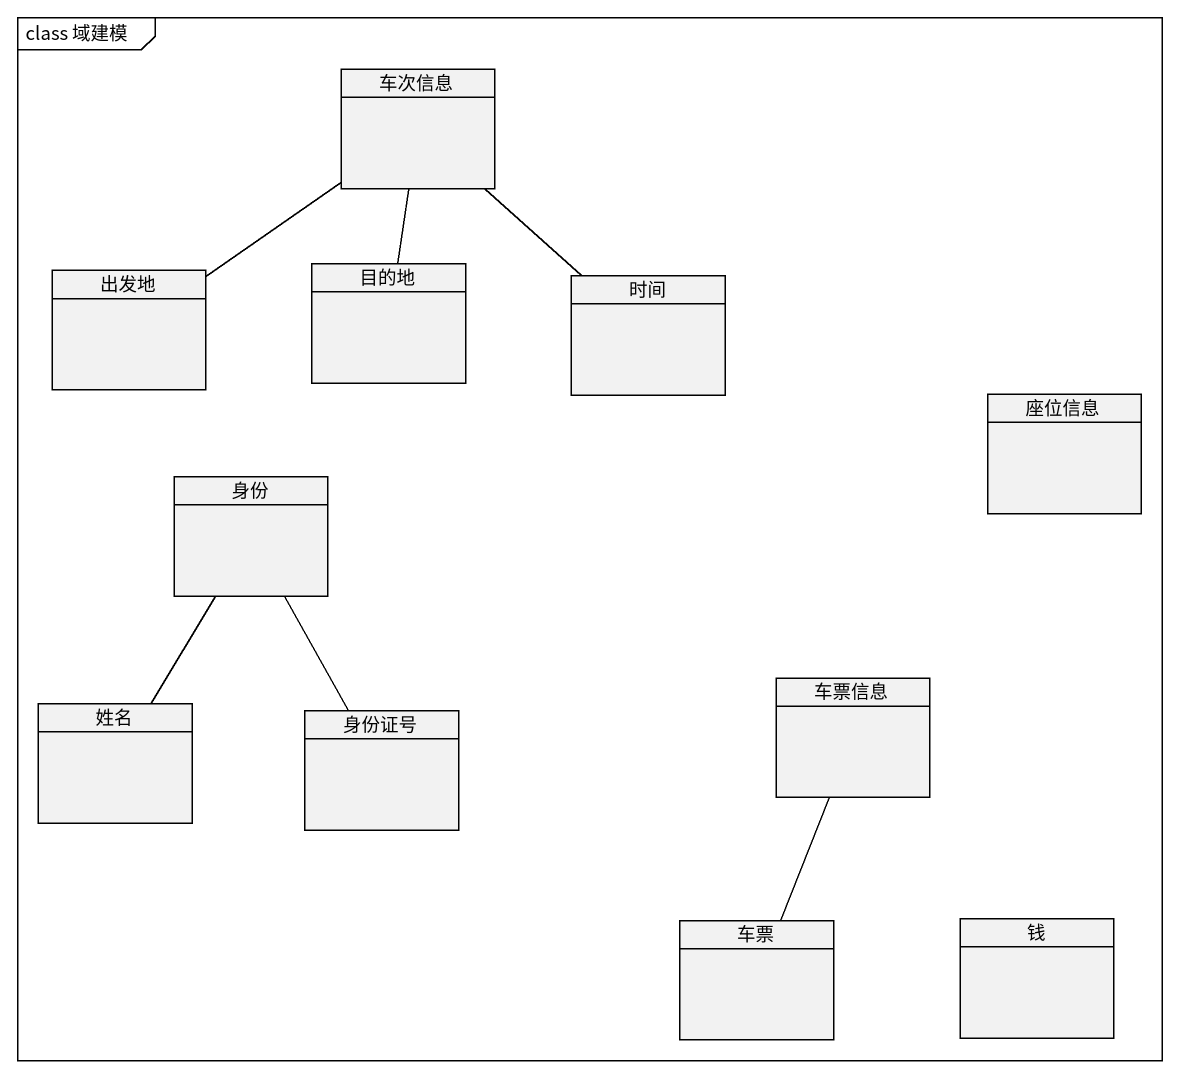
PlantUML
@startuml
mainframe class 域建模
hide circle
hide empty members
class 车次信息
class 出发地
class 目的地
class 时间
class 座位信息
class 身份
class 姓名
class 身份证号
class 车票信息
class 车票
class 钱
车次信息 -- 出发地
车次信息 -- 目的地
车次信息 -- 时间
身份 -- 姓名
身份 -- 身份证号
车票信息 -- 车票
@enduml
